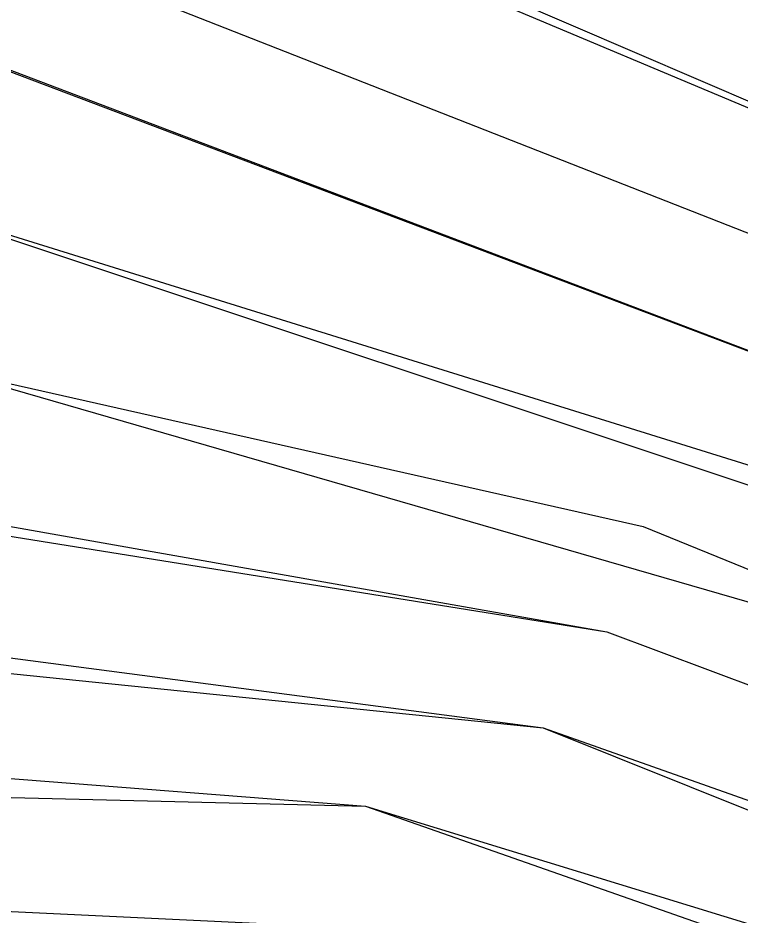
# Model space of a CAD drawing. Extents: x 104.513 to 104.5295, y 28.4567 to 28.4663.
# Drawn here: x 104.5131172 to 104.513252, y 28.4618227 to 28.4619902 of the extents above; entities that cross this region are included whole.
import ezdxf

# ---------------------------------------------------------------- set-up
doc = ezdxf.new("R2010")
doc.units = 0
doc.header["$MEASUREMENT"] = 0
for name, color, linetype in [('Contour_Line_Major', 7, 'Continuous'), ('Contour_Line_Minor', 7, 'Continuous'), ('Iso-height_Area', 7, 'Continuous')]:
    doc.layers.add(name, color=color, linetype=linetype)

msp = doc.modelspace()

# ---------------------------------------------------------------- linework, layer by layer
at = {"layer": 'Contour_Line_Major', "color": 0}
msp.add_polyline3d([(104.51298237, 28.46199124, 430), (104.51331421, 28.46188796, 430), (104.51339563, 28.46184397, 430), (104.51362904, 28.46166607, 430), (104.51389485, 28.46156204, 430), (104.51396806, 28.4615047, 430), (104.51405451, 28.46137792, 430), (104.51412586, 28.46133919, 430), (104.51419987, 28.46133515, 430), (104.51433466, 28.4613555, 430), (104.51488304, 28.4615388, 430), (104.51498968, 28.46159364, 430), (104.51522544, 28.46179378, 430), (104.51543267, 28.46192187, 430), (104.51552242, 28.46199949, 430), (104.51569694, 28.46222865, 430), (104.51571963, 28.46228561, 430), (104.51572759, 28.46241428, 430), (104.51574997, 28.46250835, 430), (104.51582318, 28.46258528, 430), (104.51612699, 28.4626867, 430), (104.51637811, 28.46284845, 430)], dxfattribs=at)
at = {"layer": 'Contour_Line_Minor', "color": 0}
for points in [[(104.51298237, 28.4621119, 433), (104.51315472, 28.46201502, 433), (104.51338454, 28.46191819, 433), (104.51367972, 28.46170817, 433), (104.51399701, 28.46161707, 433), (104.51414061, 28.46146549, 433), (104.51421792, 28.46142762, 433), (104.51431599, 28.46142518, 433), (104.51441695, 28.46144169, 433), (104.51487932, 28.46158885, 433), (104.51496661, 28.46163892, 433), (104.51517631, 28.46180349, 433), (104.51541275, 28.46194488, 433), (104.51549407, 28.46202001, 433), (104.51560865, 28.46217107, 433), (104.51564831, 28.46225457, 433), (104.51565418, 28.46233372, 433), (104.51560632, 28.46247529, 433), (104.51553811, 28.4626096, 433), (104.51553277, 28.46266581, 433), (104.51555104, 28.46268139, 433), (104.51587337, 28.46269872, 433), (104.51604926, 28.46273814, 433), (104.51620593, 28.46284232, 433)], [(104.51298237, 28.46203118, 431), (104.51335649, 28.46188908, 431), (104.51366394, 28.46166959, 431), (104.51391708, 28.46158678, 431), (104.51399172, 28.46153011, 431), (104.51407462, 28.46141559, 431), (104.51416969, 28.4613672, 431), (104.51425066, 28.46136586, 431), (104.51439078, 28.46139232, 431), (104.51488887, 28.46155978, 431), (104.51497793, 28.46160499, 431), (104.51521735, 28.46180257, 431), (104.515426, 28.46192952, 431), (104.51551297, 28.46200633, 431), (104.51558786, 28.46209543, 431), (104.51564963, 28.46217986, 431), (104.51568957, 28.46226529, 431), (104.5157005, 28.46235265, 431), (104.51568334, 28.4625142, 431), (104.51569573, 28.46258153, 431), (104.51571746, 28.46259975, 431), (104.5160057, 28.46267112, 431), (104.51612938, 28.46271834, 431), (104.51621819, 28.46277035, 431)], [(104.51298237, 28.46188158, 427), (104.51321513, 28.46185787, 427), (104.51335448, 28.46180194, 427), (104.51359044, 28.46162128, 427), (104.51385729, 28.46148014, 427), (104.51389888, 28.46143728, 427), (104.51397354, 28.46129766, 427), (104.51404072, 28.46125427, 427), (104.51415381, 28.4612543, 427), (104.5142966, 28.46128569, 427), (104.51493509, 28.46150648, 427), (104.51507011, 28.46159143, 427), (104.51525087, 28.46176605, 427), (104.51546061, 28.46189891, 427), (104.51554769, 28.4619714, 427), (104.51572238, 28.46217878, 427), (104.51584573, 28.46242212, 427), (104.51587978, 28.46246687, 427), (104.51596186, 28.46253043, 427), (104.51642465, 28.46274392, 427)], [(104.51298237, 28.46184816, 426), (104.513182, 28.46184325, 426), (104.51334348, 28.46178664, 426), (104.51357238, 28.46160965, 426), (104.51383943, 28.46145872, 426), (104.51389261, 28.46138905, 426), (104.51394694, 28.46127511, 426), (104.5139639, 28.46125371, 426), (104.51401904, 28.4612288, 426), (104.51410028, 28.46122488, 426), (104.51430517, 28.46126879, 426), (104.51493041, 28.46148568, 426), (104.51508476, 28.46158248, 426), (104.51526124, 28.46175725, 426), (104.51546341, 28.46188656, 426), (104.51555513, 28.46196016, 426), (104.51577751, 28.46223039, 426), (104.5158751, 28.46241858, 426), (104.51599208, 28.46251394, 426), (104.51637566, 28.46269186, 426)], [(104.51298237, 28.46195207, 429), (104.51323377, 28.46189539, 429), (104.51335648, 28.46184525, 429), (104.51361342, 28.46165294, 429), (104.51390342, 28.46152278, 429), (104.51402379, 28.46135564, 429), (104.51404393, 28.46133408, 429), (104.51410127, 28.46131044, 429), (104.51418274, 28.46130736, 429), (104.51436064, 28.46134157, 429), (104.51488545, 28.4615205, 429), (104.5150334, 28.46160495, 429), (104.51522161, 28.461777, 429), (104.51546551, 28.46192913, 429), (104.51555171, 28.46201251, 429), (104.51567885, 28.46217241, 429), (104.51573028, 28.46225823, 429), (104.51579022, 28.46250041, 429), (104.51583274, 28.46253599, 429), (104.51591913, 28.46258205, 429), (104.51617068, 28.46267783, 429)], [(104.51298237, 28.46191501, 428), (104.51322698, 28.46187572, 428), (104.51333565, 28.46183523, 428), (104.51360269, 28.46163664, 428), (104.51388034, 28.46150166, 428), (104.51391933, 28.4614597, 428), (104.51399426, 28.4613335, 428), (104.51401805, 28.4613093, 428), (104.5140839, 28.46127887, 428), (104.51416551, 28.46127956, 428), (104.51435473, 28.46132107, 428), (104.51488771, 28.46150315, 428), (104.51504333, 28.46158961, 428), (104.51522236, 28.46176509, 428), (104.51546306, 28.46191402, 428), (104.51554026, 28.46198263, 428), (104.51572059, 28.46220798, 428), (104.5158181, 28.46245204, 428), (104.51591986, 28.46254338, 428), (104.51621121, 28.46266746, 428)], [(104.51298237, 28.46207182, 432), (104.51313128, 28.46199805, 432), (104.51336769, 28.46190515, 432), (104.51366384, 28.46169291, 432), (104.51396955, 28.4615987, 432), (104.51410933, 28.46143878, 432), (104.51418773, 28.46139988, 432), (104.51426842, 28.46139478, 432), (104.5144393, 28.46142606, 432), (104.5148841, 28.46157431, 432), (104.51498187, 28.46162952, 432), (104.51520914, 28.46181128, 432)]]:
    msp.add_polyline3d(points, dxfattribs=at)
at = {"layer": 'Iso-height_Area', "color": 0}
for points in [[(104.51298237, 28.46614898, 425), (104.5129887, 28.46187132, 425), (104.51300331, 28.46183845, 425), (104.51303905, 28.46182724, 425), (104.51319818, 28.46181964, 425), (104.5133031, 28.46178695, 425), (104.51337522, 28.46174362, 425), (104.51355706, 28.46159623, 425), (104.51355706, 28.46159623, 425), (104.51381983, 28.46143992, 425), (104.51387331, 28.46135998, 425), (104.51391844, 28.46125748, 425), (104.5139407, 28.46123116, 425), (104.51400365, 28.46120051, 425), (104.51408454, 28.46119959, 425), (104.51427356, 28.46124248, 425), (104.51492324, 28.46146361, 425), (104.5150604, 28.46154309, 425), (104.51526849, 28.46174661, 425), (104.51556256, 28.46194893, 425), (104.515757, 28.46217588, 425), (104.51588725, 28.46238181, 425), (104.51600959, 28.462494, 425), (104.51641154, 28.46267829, 425)], [(104.51298237, 28.46614898, 426), (104.51298269, 28.46193665, 426), (104.51299128, 28.46188043, 426), (104.51300901, 28.46185673, 426), (104.513182, 28.46184325, 426), (104.51331221, 28.46180318, 426), (104.51338998, 28.46175632, 426), (104.51359309, 28.46159623, 426), (104.51359309, 28.46159623, 426), (104.51383943, 28.46145872, 426), (104.51387859, 28.46141291, 426), (104.5139639, 28.46125371, 426), (104.51405772, 28.46122438, 426), (104.51419174, 28.46124015, 426), (104.51433663, 28.46127817, 426), (104.51493041, 28.46148568, 426), (104.51508476, 28.46158248, 426), (104.51526124, 28.46175725, 426), (104.51546341, 28.46188656, 426), (104.51555513, 28.46196016, 426), (104.51577751, 28.46223039, 426), (104.5158751, 28.46241858, 426), (104.51599208, 28.46251394, 426), (104.51637566, 28.46269186, 426)], [(104.51298237, 28.46614898, 427), (104.51298563, 28.46194628, 427), (104.51299716, 28.46190249, 427), (104.51302302, 28.46188304, 427), (104.51321513, 28.46185787, 427), (104.51332249, 28.46181972, 427), (104.51363014, 28.46159623, 427), (104.51363014, 28.46159623, 427), (104.51381097, 28.46151397, 427), (104.51385729, 28.46148014, 427), (104.51389888, 28.46143728, 427), (104.51399048, 28.46127875, 427), (104.51407126, 28.46124992, 427), (104.51419655, 28.4612607, 427), (104.51434284, 28.46129888, 427), (104.51493509, 28.46150648, 427), (104.51507011, 28.46159143, 427), (104.51525087, 28.46176605, 427)], [(104.51298237, 28.46614898, 428), (104.51298857, 28.46195591, 428), (104.51300305, 28.46192455, 428), (104.51303702, 28.46190934, 428), (104.51322698, 28.46187572, 428), (104.51333565, 28.46183523, 428), (104.51357423, 28.46165527, 428), (104.5136772, 28.46159623, 428), (104.5136772, 28.46159623, 428), (104.51388034, 28.46150166, 428), (104.51391933, 28.4614597, 428), (104.51399426, 28.4613335, 428), (104.51401805, 28.4613093, 428), (104.5140839, 28.46127887, 428), (104.51416551, 28.46127956, 428), (104.51435473, 28.46132107, 428), (104.51488771, 28.46150315, 428), (104.51504333, 28.46158961, 428), (104.51522236, 28.46176509, 428)], [(104.51298237, 28.46614898, 429), (104.51298417, 28.46202514, 429), (104.51299425, 28.4619749, 429), (104.51301502, 28.46195028, 429), (104.51333151, 28.46185875, 429), (104.51358615, 28.46167026, 429), (104.51373218, 28.46159623, 429), (104.51373218, 28.46159623, 429), (104.51390342, 28.46152278, 429), (104.51404393, 28.46133408, 429), (104.51414035, 28.46130686, 429), (104.51422628, 28.461313, 429), (104.5143891, 28.46134947, 429), (104.51488545, 28.4615205, 429), (104.5150334, 28.46160495, 429), (104.51522161, 28.461777, 429), (104.51543416, 28.46190739, 429), (104.51552609, 28.46198536, 429), (104.51567885, 28.46217241, 429), (104.51573028, 28.46225823, 429), (104.51579022, 28.46250041, 429), (104.51587644, 28.46256151, 429), (104.51617068, 28.46267783, 429)], [(104.51298237, 28.46614898, 430), (104.51298703, 28.46203583, 430), (104.51299997, 28.46199951, 430), (104.5130285, 28.46197806, 430), (104.51334777, 28.46187169, 430), (104.51362904, 28.46166607, 430), (104.51381069, 28.46159623, 430), (104.51381069, 28.46159623, 430), (104.51389616, 28.46156402, 430), (104.51395108, 28.46152235, 430), (104.514074, 28.46136054, 430), (104.51415556, 28.46133535, 430), (104.5142801, 28.46134392, 430), (104.51437915, 28.46136775, 430), (104.51488304, 28.4615388, 430), (104.51498968, 28.46159364, 430), (104.51522544, 28.46179378, 430)], [(104.51298237, 28.46614898, 431), (104.51299059, 28.4620544, 431), (104.5130303, 28.46201259, 431), (104.51335649, 28.46188908, 431), (104.51364467, 28.4616792, 431), (104.51389942, 28.46159623, 431), (104.51389942, 28.46159623, 431), (104.51397446, 28.4615492, 431), (104.51405903, 28.46143116, 431), (104.51410098, 28.46139469, 431), (104.51416969, 28.4613672, 431), (104.51421348, 28.46136445, 431), (104.5143424, 28.46138065, 431), (104.51447717, 28.46141706, 431), (104.51479986, 28.46152423, 431), (104.51495951, 28.46159334, 431), (104.51521735, 28.46180257, 431)], [(104.51298237, 28.46614898, 432), (104.5129864, 28.46211754, 432), (104.51299871, 28.46207857, 432), (104.51302473, 28.46205346, 432), (104.51313128, 28.46199805, 432), (104.51336769, 28.46190515, 432), (104.51366384, 28.46169291, 432), (104.51397507, 28.46159623, 432), (104.51397507, 28.46159623, 432), (104.51413026, 28.4614211, 432), (104.51418773, 28.46139988, 432), (104.51426842, 28.46139478, 432), (104.51447032, 28.46143475, 432), (104.51491766, 28.46159006, 432), (104.51502766, 28.46166429, 432), (104.51516119, 28.46177842, 432)], [(104.51298237, 28.46614898, 433), (104.5129885, 28.46213606, 433), (104.51302121, 28.46209193, 433), (104.51313238, 28.46202687, 433), (104.51338454, 28.46191819, 433), (104.51367972, 28.46170817, 433), (104.51376339, 28.46167745, 433), (104.51397353, 28.46163086, 433), (104.51402733, 28.46159623, 433), (104.51402733, 28.46159623, 433), (104.51411659, 28.46148739, 433), (104.51416489, 28.46144818, 433), (104.51421792, 28.46142762, 433), (104.51428301, 28.46142324, 433), (104.51451037, 28.46146712, 433), (104.51480766, 28.46156209, 433), (104.51492259, 28.46161188, 433), (104.51517631, 28.46180349, 433)]]:
    msp.add_polyline3d(points, dxfattribs=at)

doc.saveas('drawing.dxf')
